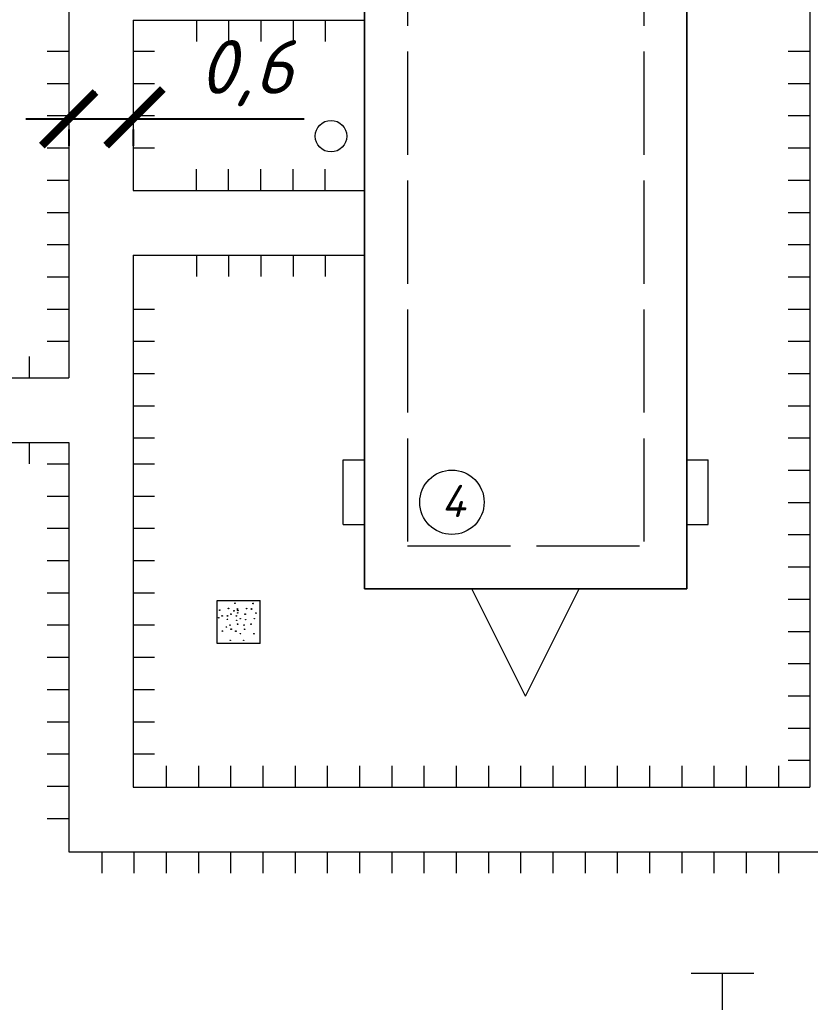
# Model space of a CAD drawing. Header units: millimetres. Extents: x 27137 to 30937, y -4667 to -569.
# Drawn here: x 30086.71 to 30123.52, y -2923.06 to -2877.33 of the extents above; entities that cross this region are included whole.
import ezdxf

# ---------------------------------------------------------------- set-up
doc = ezdxf.new("R2010")
doc.units = ezdxf.units.MM
doc.header["$LTSCALE"] = 0.4
doc.linetypes.add('ACAD_ISO02W100', pattern=[15, 12, -3])
doc.linetypes.add('штриховаяX2', pattern=[38.1, 25.4, -12.7])
doc.layers.add('здания', color=7, linetype='Continuous', lineweight=40)
doc.styles.add('Isocpeur', font='isocpeui.ttf', dxfattribs={"height": 2.5})
doc.styles.get("Standard").update_dxf_attribs({"font": 'isocpeui.ttf', "height": 2.5})
doc.dimstyles.new('06', dxfattribs={"dimtxt": 2.5, "dimasz": 2.5, "dimexe": 1.25, "dimexo": 0.625, "dimtad": 1, "dimdec": 0, "dimlfac": 200, "dimtxsty": 'Standard', "dimblk": 'OBLIQUE', "dimcen": 2.5, "dimdle": 2, "dimadec": 0, "dimazin": 0, "dimtfac": 1, "dimtdec": 0, "dimtmove": 0, "dimatfit": 3, "dimldrblk": 'OBLIQUE', "dimfxl": 1, "dimarcsym": 0})

# ---------------------------------------------------------------- blocks, each defined once
blk = doc.blocks.new('_Oblique')
at = {"color": 0, "linetype": 'ByBlock', "lineweight": -2}
blk.add_line((-0.5, -0.5), (0.5, 0.5), dxfattribs=at)
blk = doc.blocks.new('*D566')
at = {"color": 0, "lineweight": -2, "transparency": 16777216}
for p, q in [((30086.997, -2881.945), (30091.997, -2881.945)), ((30091.997, -2881.945), (30099.956, -2881.945)), ((30088.997, -2882.438), (30088.997, -2883.195)), ((30091.997, -2882.438), (30091.997, -2883.195))]:
    blk.add_line(p, q, dxfattribs=at)
at = {"layer": 'Defpoints', "color": 0, "transparency": 16777216}
for p in [(30088.997, -2881.813), (30091.997, -2881.813), (30091.997, -2881.945)]:
    blk.add_point(p, dxfattribs=at)
at = {"color": 0, "lineweight": -2, "transparency": 16777216, "xscale": 2.5, "yscale": 2.5, "zscale": 2.5, "rotation": 180}
blk.add_blockref('_Oblique', (30088.997, -2881.945), dxfattribs=at)
at = {"color": 0, "lineweight": -2, "transparency": 16777216, "xscale": 2.5, "yscale": 2.5, "zscale": 2.5}
blk.add_blockref('_Oblique', (30091.997, -2881.945), dxfattribs=at)
at = {"color": 0, "lineweight": 15, "transparency": 16777216, "insert": (30097.259, -2879.82), "char_height": 2.5, "attachment_point": 5, "style": 'Isocpeur'}
blk.add_mtext('0,6', dxfattribs=at)
blk = doc.blocks.new('_ArchTick')
at = {"color": 0, "linetype": 'ByBlock', "const_width": 0.15}
blk.add_lwpolyline([(-0.5, -0.5), (0.5, 0.5)], dxfattribs=at)

msp = doc.modelspace()

# ---------------------------------------------------------------- linework, layer by layer
at = {"lineweight": 15}
for p, q in [((30088.9974, -2848.6887), (30088.9974, -2894.0013)), ((30123.4974, -2851.6887), (30123.4974, -2913.0545)), ((30102.7691, -2903.8173), (30102.7691, -2858.8173)), ((30102.7691, -2858.8173), (30102.7691, -2903.8173)), ((30117.7691, -2858.8173), (30117.7691, -2903.8173)), ((30117.7691, -2903.8173), (30117.7691, -2858.8173)), ((30091.9974, -2877.347), (30091.9974, -2885.2876)), ((30091.9974, -2877.347), (30102.7691, -2877.347)), ((30094.9406, -2877.347), (30094.9406, -2878.347)), ((30094.9406, -2877.347), (30094.9406, -2878.347)), ((30096.4406, -2877.347), (30096.4406, -2878.347)), ((30096.4406, -2877.347), (30096.4406, -2878.347)), ((30097.9406, -2877.347), (30097.9406, -2878.347)), ((30097.9406, -2877.347), (30097.9406, -2878.347)), ((30097.9406, -2877.347), (30097.9406, -2878.347)), ((30097.9406, -2877.347), (30097.9406, -2878.347)), ((30099.4406, -2877.347), (30099.4406, -2878.347)), ((30099.4406, -2877.347), (30099.4406, -2878.347)), ((30100.9406, -2877.347), (30100.9406, -2878.347)), ((30100.9406, -2877.347), (30100.9406, -2878.347)), ((30088.9974, -2878.8126), (30087.9974, -2878.8126)), ((30088.9974, -2878.8126), (30087.9974, -2878.8126)), ((30088.9974, -2878.8126), (30087.9974, -2878.8126)), ((30088.9974, -2878.8126), (30087.9974, -2878.8126)), ((30088.9974, -2878.8126), (30087.9974, -2878.8126)), ((30088.9974, -2878.8126), (30087.9974, -2878.8126)), ((30088.9974, -2878.8126), (30087.9974, -2878.8126)), ((30088.9974, -2878.8126), (30087.9974, -2878.8126)), ((30088.9974, -2878.8126), (30087.9974, -2878.8126)), ((30088.9974, -2878.8126), (30087.9974, -2878.8126)), ((30088.9974, -2878.8126), (30087.9974, -2878.8126)), ((30092.9974, -2878.8126), (30091.9974, -2878.8126)), ((30092.9974, -2878.8126), (30091.9974, -2878.8126)), ((30092.9974, -2878.8126), (30091.9974, -2878.8126)), ((30092.9974, -2878.8126), (30091.9974, -2878.8126)), ((30092.9974, -2878.8126), (30091.9974, -2878.8126)), ((30092.9974, -2878.8126), (30091.9974, -2878.8126)), ((30092.9974, -2878.8126), (30091.9974, -2878.8126)), ((30092.9974, -2878.8126), (30091.9974, -2878.8126)), ((30092.9974, -2878.8126), (30091.9974, -2878.8126)), ((30092.9974, -2878.8126), (30091.9974, -2878.8126)), ((30092.9974, -2878.8126), (30091.9974, -2878.8126)), ((30092.9974, -2878.8126), (30091.9974, -2878.8126)), ((30092.9974, -2878.8126), (30091.9974, -2878.8126)), ((30123.4974, -2878.8126), (30122.4974, -2878.8126)), ((30123.4974, -2878.8126), (30122.4974, -2878.8126)), ((30123.4974, -2878.8126), (30122.4974, -2878.8126)), ((30088.9974, -2880.3126), (30087.9974, -2880.3126)), ((30088.9974, -2880.3126), (30087.9974, -2880.3126)), ((30088.9974, -2880.3126), (30087.9974, -2880.3126)), ((30088.9974, -2880.3126), (30087.9974, -2880.3126)), ((30088.9974, -2880.3126), (30087.9974, -2880.3126)), ((30088.9974, -2880.3126), (30087.9974, -2880.3126)), ((30088.9974, -2880.3126), (30087.9974, -2880.3126)), ((30088.9974, -2880.3126), (30087.9974, -2880.3126)), ((30092.9974, -2880.3126), (30091.9974, -2880.3126)), ((30092.9974, -2880.3126), (30091.9974, -2880.3126)), ((30092.9974, -2880.3126), (30091.9974, -2880.3126)), ((30092.9974, -2880.3126), (30091.9974, -2880.3126)), ((30092.9974, -2880.3126), (30091.9974, -2880.3126)), ((30092.9974, -2880.3126), (30091.9974, -2880.3126)), ((30092.9974, -2880.3126), (30091.9974, -2880.3126)), ((30092.9974, -2880.3126), (30091.9974, -2880.3126)), ((30092.9974, -2880.3126), (30091.9974, -2880.3126)), ((30092.9974, -2880.3126), (30091.9974, -2880.3126)), ((30092.9974, -2880.3126), (30091.9974, -2880.3126)), ((30092.9974, -2880.3126), (30091.9974, -2880.3126)), ((30092.9974, -2880.3126), (30091.9974, -2880.3126)), ((30092.9974, -2880.3126), (30091.9974, -2880.3126)), ((30092.9974, -2880.3126), (30091.9974, -2880.3126)), ((30092.9974, -2880.3126), (30091.9974, -2880.3126)), ((30092.9974, -2880.3126), (30091.9974, -2880.3126)), ((30123.4974, -2880.3126), (30122.4974, -2880.3126)), ((30123.4974, -2880.3126), (30122.4974, -2880.3126)), ((30123.4974, -2880.3126), (30122.4974, -2880.3126)), ((30123.4974, -2880.3126), (30122.4974, -2880.3126)), ((30123.4974, -2880.3126), (30122.4974, -2880.3126)), ((30088.9974, -2881.8126), (30087.9974, -2881.8126)), ((30088.9974, -2881.8126), (30087.9974, -2881.8126)), ((30088.9974, -2881.8126), (30087.9974, -2881.8126)), ((30088.9974, -2881.8126), (30087.9974, -2881.8126)), ((30088.9974, -2881.8126), (30087.9974, -2881.8126)), ((30088.9974, -2881.8126), (30087.9974, -2881.8126)), ((30088.9974, -2881.8126), (30087.9974, -2881.8126)), ((30088.9974, -2881.8126), (30087.9974, -2881.8126)), ((30092.9974, -2881.8126), (30091.9974, -2881.8126)), ((30092.9974, -2881.8126), (30091.9974, -2881.8126)), ((30092.9974, -2881.8126), (30091.9974, -2881.8126)), ((30092.9974, -2881.8126), (30091.9974, -2881.8126)), ((30092.9974, -2881.8126), (30091.9974, -2881.8126)), ((30092.9974, -2881.8126), (30091.9974, -2881.8126)), ((30092.9974, -2881.8126), (30091.9974, -2881.8126)), ((30092.9974, -2881.8126), (30091.9974, -2881.8126)), ((30092.9974, -2881.8126), (30091.9974, -2881.8126)), ((30092.9974, -2881.8126), (30091.9974, -2881.8126)), ((30092.9974, -2881.8126), (30091.9974, -2881.8126)), ((30123.4974, -2881.8126), (30122.4974, -2881.8126)), ((30123.4974, -2881.8126), (30122.4974, -2881.8126)), ((30123.4974, -2881.8126), (30122.4974, -2881.8126)), ((30123.4974, -2881.8126), (30122.4974, -2881.8126)), ((30123.4974, -2881.8126), (30122.4974, -2881.8126)), ((30123.4974, -2881.8126), (30122.4974, -2881.8126)), ((30123.4974, -2881.8126), (30122.4974, -2881.8126)), ((30123.4974, -2881.8126), (30122.4974, -2881.8126)), ((30123.4974, -2881.8126), (30122.4974, -2881.8126)), ((30123.4974, -2881.8126), (30122.4974, -2881.8126)), ((30123.4974, -2881.8126), (30122.4974, -2881.8126)), ((30088.9974, -2883.3126), (30087.9974, -2883.3126)), ((30088.9974, -2883.3126), (30087.9974, -2883.3126)), ((30088.9974, -2883.3126), (30087.9974, -2883.3126)), ((30088.9974, -2883.3126), (30087.9974, -2883.3126)), ((30088.9974, -2883.3126), (30087.9974, -2883.3126)), ((30088.9974, -2883.3126), (30087.9974, -2883.3126)), ((30092.9974, -2883.3126), (30091.9974, -2883.3126)), ((30092.9974, -2883.3126), (30091.9974, -2883.3126)), ((30092.9974, -2883.3126), (30091.9974, -2883.3126)), ((30092.9974, -2883.3126), (30091.9974, -2883.3126)), ((30092.9974, -2883.3126), (30091.9974, -2883.3126)), ((30092.9974, -2883.3126), (30091.9974, -2883.3126)), ((30092.9974, -2883.3126), (30091.9974, -2883.3126)), ((30092.9974, -2883.3126), (30091.9974, -2883.3126)), ((30092.9974, -2883.3126), (30091.9974, -2883.3126)), ((30092.9974, -2883.3126), (30091.9974, -2883.3126)), ((30092.9974, -2883.3126), (30091.9974, -2883.3126)), ((30092.9974, -2883.3126), (30091.9974, -2883.3126)), ((30092.9974, -2883.3126), (30091.9974, -2883.3126)), ((30123.4974, -2883.3126), (30122.4974, -2883.3126)), ((30123.4974, -2883.3126), (30122.4974, -2883.3126)), ((30123.4974, -2883.3126), (30122.4974, -2883.3126)), ((30123.4974, -2883.3126), (30122.4974, -2883.3126)), ((30123.4974, -2883.3126), (30122.4974, -2883.3126)), ((30123.4974, -2883.3126), (30122.4974, -2883.3126)), ((30123.4974, -2883.3126), (30122.4974, -2883.3126)), ((30123.4974, -2883.3126), (30122.4974, -2883.3126)), ((30094.9406, -2885.2876), (30094.9406, -2884.2876)), ((30094.9406, -2885.2876), (30094.9406, -2884.2876)), ((30096.4406, -2885.2876), (30096.4406, -2884.2876)), ((30096.4406, -2885.2876), (30096.4406, -2884.2876)), ((30097.9406, -2885.2876), (30097.9406, -2884.2876)), ((30097.9406, -2885.2876), (30097.9406, -2884.2876)), ((30097.9406, -2885.2876), (30097.9406, -2884.2876)), ((30097.9406, -2885.2876), (30097.9406, -2884.2876)), ((30099.4406, -2885.2876), (30099.4406, -2884.2876)), ((30099.4406, -2885.2876), (30099.4406, -2884.2876)), ((30100.9406, -2885.2876), (30100.9406, -2884.2876)), ((30100.9406, -2885.2876), (30100.9406, -2884.2876)), ((30088.9974, -2884.8126), (30087.9974, -2884.8126)), ((30088.9974, -2884.8126), (30087.9974, -2884.8126)), ((30088.9974, -2884.8126), (30087.9974, -2884.8126)), ((30123.4974, -2884.8126), (30122.4974, -2884.8126)), ((30123.4974, -2884.8126), (30122.4974, -2884.8126)), ((30123.4974, -2884.8126), (30122.4974, -2884.8126)), ((30123.4974, -2884.8126), (30122.4974, -2884.8126)), ((30123.4974, -2884.8126), (30122.4974, -2884.8126)), ((30123.4974, -2884.8126), (30122.4974, -2884.8126)), ((30123.4974, -2884.8126), (30122.4974, -2884.8126)), ((30123.4974, -2884.8126), (30122.4974, -2884.8126)), ((30091.9974, -2885.2876), (30102.7691, -2885.2876)), ((30088.9974, -2886.3126), (30087.9974, -2886.3126)), ((30088.9974, -2886.3126), (30087.9974, -2886.3126)), ((30088.9974, -2886.3126), (30087.9974, -2886.3126)), ((30088.9974, -2886.3126), (30087.9974, -2886.3126)), ((30088.9974, -2886.3126), (30087.9974, -2886.3126)), ((30123.4974, -2886.3126), (30122.4974, -2886.3126)), ((30123.4974, -2886.3126), (30122.4974, -2886.3126)), ((30123.4974, -2886.3126), (30122.4974, -2886.3126)), ((30123.4974, -2886.3126), (30122.4974, -2886.3126)), ((30123.4974, -2886.3126), (30122.4974, -2886.3126)), ((30123.4974, -2886.3126), (30122.4974, -2886.3126)), ((30088.9974, -2887.8126), (30087.9974, -2887.8126)), ((30088.9974, -2887.8126), (30087.9974, -2887.8126)), ((30088.9974, -2887.8126), (30087.9974, -2887.8126)), ((30088.9974, -2887.8126), (30087.9974, -2887.8126)), ((30088.9974, -2887.8126), (30087.9974, -2887.8126)), ((30088.9974, -2887.8126), (30087.9974, -2887.8126)), ((30088.9974, -2887.8126), (30087.9974, -2887.8126)), ((30088.9974, -2887.8126), (30087.9974, -2887.8126)), ((30088.9974, -2887.8126), (30087.9974, -2887.8126)), ((30088.9974, -2887.8126), (30087.9974, -2887.8126)), ((30088.9974, -2887.8126), (30087.9974, -2887.8126)), ((30123.4974, -2887.8126), (30122.4974, -2887.8126)), ((30123.4974, -2887.8126), (30122.4974, -2887.8126)), ((30123.4974, -2887.8126), (30122.4974, -2887.8126)), ((30091.9974, -2888.2876), (30091.9974, -2897.0013)), ((30091.9974, -2888.2876), (30102.7691, -2888.2876)), ((30094.9406, -2888.2876), (30094.9406, -2889.2876)), ((30094.9406, -2888.2876), (30094.9406, -2889.2876)), ((30096.4406, -2888.2876), (30096.4406, -2889.2876)), ((30096.4406, -2888.2876), (30096.4406, -2889.2876)), ((30097.9406, -2888.2876), (30097.9406, -2889.2876)), ((30097.9406, -2888.2876), (30097.9406, -2889.2876)), ((30097.9406, -2888.2876), (30097.9406, -2889.2876)), ((30097.9406, -2888.2876), (30097.9406, -2889.2876)), ((30099.4406, -2888.2876), (30099.4406, -2889.2876)), ((30099.4406, -2888.2876), (30099.4406, -2889.2876)), ((30100.9406, -2888.2876), (30100.9406, -2889.2876)), ((30100.9406, -2888.2876), (30100.9406, -2889.2876)), ((30088.9974, -2889.3126), (30087.9974, -2889.3126)), ((30088.9974, -2889.3126), (30087.9974, -2889.3126)), ((30088.9974, -2889.3126), (30087.9974, -2889.3126)), ((30088.9974, -2889.3126), (30087.9974, -2889.3126)), ((30088.9974, -2889.3126), (30087.9974, -2889.3126)), ((30088.9974, -2889.3126), (30087.9974, -2889.3126)), ((30088.9974, -2889.3126), (30087.9974, -2889.3126)), ((30088.9974, -2889.3126), (30087.9974, -2889.3126)), ((30123.4974, -2889.3126), (30122.4974, -2889.3126)), ((30123.4974, -2889.3126), (30122.4974, -2889.3126)), ((30123.4974, -2889.3126), (30122.4974, -2889.3126)), ((30123.4974, -2889.3126), (30122.4974, -2889.3126)), ((30123.4974, -2889.3126), (30122.4974, -2889.3126)), ((30088.9974, -2890.8126), (30087.9974, -2890.8126)), ((30088.9974, -2890.8126), (30087.9974, -2890.8126)), ((30088.9974, -2890.8126), (30087.9974, -2890.8126)), ((30088.9974, -2890.8126), (30087.9974, -2890.8126)), ((30088.9974, -2890.8126), (30087.9974, -2890.8126)), ((30088.9974, -2890.8126), (30087.9974, -2890.8126)), ((30088.9974, -2890.8126), (30087.9974, -2890.8126)), ((30088.9974, -2890.8126), (30087.9974, -2890.8126)), ((30092.9974, -2890.8126), (30091.9974, -2890.8126)), ((30092.9974, -2890.8126), (30091.9974, -2890.8126)), ((30092.9974, -2890.8126), (30091.9974, -2890.8126)), ((30092.9974, -2890.8126), (30091.9974, -2890.8126)), ((30092.9974, -2890.8126), (30091.9974, -2890.8126)), ((30092.9974, -2890.8126), (30091.9974, -2890.8126)), ((30092.9974, -2890.8126), (30091.9974, -2890.8126)), ((30092.9974, -2890.8126), (30091.9974, -2890.8126)), ((30123.4974, -2890.8126), (30122.4974, -2890.8126)), ((30123.4974, -2890.8126), (30122.4974, -2890.8126)), ((30123.4974, -2890.8126), (30122.4974, -2890.8126)), ((30123.4974, -2890.8126), (30122.4974, -2890.8126)), ((30123.4974, -2890.8126), (30122.4974, -2890.8126)), ((30123.4974, -2890.8126), (30122.4974, -2890.8126)), ((30123.4974, -2890.8126), (30122.4974, -2890.8126)), ((30123.4974, -2890.8126), (30122.4974, -2890.8126)), ((30123.4974, -2890.8126), (30122.4974, -2890.8126)), ((30123.4974, -2890.8126), (30122.4974, -2890.8126)), ((30123.4974, -2890.8126), (30122.4974, -2890.8126)), ((30123.4974, -2890.8126), (30122.4974, -2890.8126)), ((30123.4974, -2890.8126), (30122.4974, -2890.8126)), ((30123.4974, -2890.8126), (30122.4974, -2890.8126)), ((30123.4974, -2890.8126), (30122.4974, -2890.8126)), ((30123.4974, -2890.8126), (30122.4974, -2890.8126)), ((30123.4974, -2890.8126), (30122.4974, -2890.8126)), ((30123.4974, -2890.8126), (30122.4974, -2890.8126)), ((30123.4974, -2890.8126), (30122.4974, -2890.8126)), ((30123.4974, -2890.8126), (30122.4974, -2890.8126)), ((30123.4974, -2890.8126), (30122.4974, -2890.8126)), ((30123.4974, -2890.8126), (30122.4974, -2890.8126)), ((30088.9974, -2892.3126), (30087.9974, -2892.3126)), ((30088.9974, -2892.3126), (30087.9974, -2892.3126)), ((30088.9974, -2892.3126), (30087.9974, -2892.3126)), ((30092.9974, -2892.3126), (30091.9974, -2892.3126)), ((30092.9974, -2892.3126), (30091.9974, -2892.3126)), ((30092.9974, -2892.3126), (30091.9974, -2892.3126)), ((30092.9974, -2892.3126), (30091.9974, -2892.3126)), ((30092.9974, -2892.3126), (30091.9974, -2892.3126)), ((30092.9974, -2892.3126), (30091.9974, -2892.3126)), ((30092.9974, -2892.3126), (30091.9974, -2892.3126)), ((30092.9974, -2892.3126), (30091.9974, -2892.3126)), ((30092.9974, -2892.3126), (30091.9974, -2892.3126)), ((30092.9974, -2892.3126), (30091.9974, -2892.3126)), ((30092.9974, -2892.3126), (30091.9974, -2892.3126)), ((30092.9974, -2892.3126), (30091.9974, -2892.3126)), ((30092.9974, -2892.3126), (30091.9974, -2892.3126)), ((30092.9974, -2892.3126), (30091.9974, -2892.3126)), ((30092.9974, -2892.3126), (30091.9974, -2892.3126)), ((30092.9974, -2892.3126), (30091.9974, -2892.3126)), ((30092.9974, -2892.3126), (30091.9974, -2892.3126)), ((30092.9974, -2892.3126), (30091.9974, -2892.3126)), ((30092.9974, -2892.3126), (30091.9974, -2892.3126)), ((30092.9974, -2892.3126), (30091.9974, -2892.3126)), ((30092.9974, -2892.3126), (30091.9974, -2892.3126)), ((30092.9974, -2892.3126), (30091.9974, -2892.3126)), ((30123.4974, -2892.3126), (30122.4974, -2892.3126)), ((30123.4974, -2892.3126), (30122.4974, -2892.3126)), ((30123.4974, -2892.3126), (30122.4974, -2892.3126)), ((30123.4974, -2892.3126), (30122.4974, -2892.3126)), ((30123.4974, -2892.3126), (30122.4974, -2892.3126)), ((30123.4974, -2892.3126), (30122.4974, -2892.3126)), ((30123.4974, -2892.3126), (30122.4974, -2892.3126)), ((30123.4974, -2892.3126), (30122.4974, -2892.3126)), ((30087.1689, -2894.0013), (30087.1689, -2893.0013)), ((30087.1689, -2894.0013), (30087.1689, -2893.0013)), ((30049.6689, -2894.0013), (30088.9974, -2894.0013)), ((30092.9974, -2893.8126), (30091.9974, -2893.8126)), ((30092.9974, -2893.8126), (30091.9974, -2893.8126)), ((30092.9974, -2893.8126), (30091.9974, -2893.8126)), ((30092.9974, -2893.8126), (30091.9974, -2893.8126)), ((30092.9974, -2893.8126), (30091.9974, -2893.8126)), ((30092.9974, -2893.8126), (30091.9974, -2893.8126)), ((30092.9974, -2893.8126), (30091.9974, -2893.8126)), ((30092.9974, -2893.8126), (30091.9974, -2893.8126)), ((30092.9974, -2893.8126), (30091.9974, -2893.8126)), ((30092.9974, -2893.8126), (30091.9974, -2893.8126)), ((30092.9974, -2893.8126), (30091.9974, -2893.8126)), ((30123.4974, -2893.8126), (30122.4974, -2893.8126)), ((30123.4974, -2893.8126), (30122.4974, -2893.8126)), ((30123.4974, -2893.8126), (30122.4974, -2893.8126)), ((30123.4974, -2893.8126), (30122.4974, -2893.8126)), ((30123.4974, -2893.8126), (30122.4974, -2893.8126)), ((30123.4974, -2893.8126), (30122.4974, -2893.8126)), ((30123.4974, -2893.8126), (30122.4974, -2893.8126)), ((30123.4974, -2893.8126), (30122.4974, -2893.8126)), ((30123.4974, -2893.8126), (30122.4974, -2893.8126)), ((30123.4974, -2893.8126), (30122.4974, -2893.8126)), ((30123.4974, -2893.8126), (30122.4974, -2893.8126)), ((30123.4974, -2893.8126), (30122.4974, -2893.8126)), ((30123.4974, -2893.8126), (30122.4974, -2893.8126)), ((30123.4974, -2893.8126), (30122.4974, -2893.8126)), ((30123.4974, -2893.8126), (30122.4974, -2893.8126)), ((30123.4974, -2893.8126), (30122.4974, -2893.8126)), ((30123.4974, -2893.8126), (30122.4974, -2893.8126)), ((30123.4974, -2893.8126), (30122.4974, -2893.8126)), ((30123.4974, -2893.8126), (30122.4974, -2893.8126)), ((30092.9974, -2895.3126), (30091.9974, -2895.3126)), ((30092.9974, -2895.3126), (30091.9974, -2895.3126)), ((30092.9974, -2895.3126), (30091.9974, -2895.3126)), ((30092.9974, -2895.3126), (30091.9974, -2895.3126)), ((30092.9974, -2895.3126), (30091.9974, -2895.3126)), ((30092.9974, -2895.3126), (30091.9974, -2895.3126)), ((30092.9974, -2895.3126), (30091.9974, -2895.3126)), ((30092.9974, -2895.3126), (30091.9974, -2895.3126)), ((30123.4974, -2895.3126), (30122.4974, -2895.3126)), ((30123.4974, -2895.3126), (30122.4974, -2895.3126)), ((30123.4974, -2895.3126), (30122.4974, -2895.3126)), ((30123.4974, -2895.3126), (30122.4974, -2895.3126)), ((30123.4974, -2895.3126), (30122.4974, -2895.3126)), ((30123.4974, -2895.3126), (30122.4974, -2895.3126)), ((30123.4974, -2895.3126), (30122.4974, -2895.3126)), ((30123.4974, -2895.3126), (30122.4974, -2895.3126)), ((30123.4974, -2895.3126), (30122.4974, -2895.3126)), ((30123.4974, -2895.3126), (30122.4974, -2895.3126)), ((30123.4974, -2895.3126), (30122.4974, -2895.3126)), ((30123.4974, -2895.3126), (30122.4974, -2895.3126)), ((30123.4974, -2895.3126), (30122.4974, -2895.3126)), ((30123.4974, -2895.3126), (30122.4974, -2895.3126)), ((30049.6689, -2897.0013), (30088.9974, -2897.0013)), ((30087.1689, -2898.0013), (30087.1689, -2897.0013)), ((30087.1689, -2898.0013), (30087.1689, -2897.0013)), ((30092.9974, -2896.8126), (30091.9974, -2896.8126)), ((30092.9974, -2896.8126), (30091.9974, -2896.8126)), ((30092.9974, -2896.8126), (30091.9974, -2896.8126)), ((30123.4974, -2896.8126), (30122.4974, -2896.8126)), ((30123.4974, -2896.8126), (30122.4974, -2896.8126)), ((30123.4974, -2896.8126), (30122.4974, -2896.8126)), ((30123.4974, -2896.8126), (30122.4974, -2896.8126)), ((30123.4974, -2896.8126), (30122.4974, -2896.8126)), ((30123.4974, -2896.8126), (30122.4974, -2896.8126)), ((30123.4974, -2896.8126), (30122.4974, -2896.8126)), ((30123.4974, -2896.8126), (30122.4974, -2896.8126)), ((30123.4974, -2896.8126), (30122.4974, -2896.8126)), ((30123.4974, -2896.8126), (30122.4974, -2896.8126)), ((30123.4974, -2896.8126), (30122.4974, -2896.8126)), ((30088.9974, -2898.0173), (30087.9974, -2898.0173)), ((30088.9974, -2898.0173), (30087.9974, -2898.0173)), ((30088.9974, -2898.0173), (30087.9974, -2898.0173)), ((30088.9974, -2898.0173), (30087.9974, -2898.0173)), ((30088.9974, -2898.0173), (30087.9974, -2898.0173)), ((30088.9974, -2898.0173), (30087.9974, -2898.0173)), ((30088.9974, -2898.0173), (30087.9974, -2898.0173)), ((30088.9974, -2898.0173), (30087.9974, -2898.0173)), ((30092.9974, -2898.0173), (30091.9974, -2898.0173)), ((30092.9974, -2898.0173), (30091.9974, -2898.0173)), ((30092.9974, -2898.0173), (30091.9974, -2898.0173)), ((30092.9974, -2898.0173), (30091.9974, -2898.0173)), ((30092.9974, -2898.0173), (30091.9974, -2898.0173)), ((30092.9974, -2898.0173), (30091.9974, -2898.0173)), ((30092.9974, -2898.0173), (30091.9974, -2898.0173)), ((30092.9974, -2898.0173), (30091.9974, -2898.0173)), ((30092.9974, -2898.0173), (30091.9974, -2898.0173)), ((30092.9974, -2898.0173), (30091.9974, -2898.0173)), ((30092.9974, -2898.0173), (30091.9974, -2898.0173)), ((30101.7691, -2900.8173), (30101.7691, -2897.8173)), ((30117.7691, -2897.8173), (30118.7691, -2897.8173)), ((30118.7691, -2900.8173), (30118.7691, -2897.8173)), ((30123.4974, -2898.3126), (30122.4974, -2898.3126)), ((30123.4974, -2898.3126), (30122.4974, -2898.3126)), ((30123.4974, -2898.3126), (30122.4974, -2898.3126)), ((30123.4974, -2898.3126), (30122.4974, -2898.3126)), ((30123.4974, -2898.3126), (30122.4974, -2898.3126)), ((30123.4974, -2898.3126), (30122.4974, -2898.3126)), ((30123.4974, -2898.3126), (30122.4974, -2898.3126)), ((30123.4974, -2898.3126), (30122.4974, -2898.3126)), ((30123.4974, -2898.3126), (30122.4974, -2898.3126)), ((30123.4974, -2898.3126), (30122.4974, -2898.3126)), ((30123.4974, -2898.3126), (30122.4974, -2898.3126)), ((30088.9974, -2899.5173), (30087.9974, -2899.5173)), ((30088.9974, -2899.5173), (30087.9974, -2899.5173)), ((30088.9974, -2899.5173), (30087.9974, -2899.5173)), ((30088.9974, -2899.5173), (30087.9974, -2899.5173)), ((30088.9974, -2899.5173), (30087.9974, -2899.5173)), ((30088.9974, -2899.5173), (30087.9974, -2899.5173)), ((30092.9974, -2899.5173), (30091.9974, -2899.5173)), ((30092.9974, -2899.5173), (30091.9974, -2899.5173)), ((30092.9974, -2899.5173), (30091.9974, -2899.5173)), ((30092.9974, -2899.5173), (30091.9974, -2899.5173)), ((30092.9974, -2899.5173), (30091.9974, -2899.5173)), ((30092.9974, -2899.5173), (30091.9974, -2899.5173)), ((30092.9974, -2899.5173), (30091.9974, -2899.5173)), ((30092.9974, -2899.5173), (30091.9974, -2899.5173)), ((30092.9974, -2899.5173), (30091.9974, -2899.5173)), ((30092.9974, -2899.5173), (30091.9974, -2899.5173)), ((30092.9974, -2899.5173), (30091.9974, -2899.5173)), ((30092.9974, -2899.5173), (30091.9974, -2899.5173)), ((30092.9974, -2899.5173), (30091.9974, -2899.5173)), ((30123.4974, -2899.8126), (30122.4974, -2899.8126)), ((30123.4974, -2899.8126), (30122.4974, -2899.8126)), ((30123.4974, -2899.8126), (30122.4974, -2899.8126)), ((30123.4974, -2899.8126), (30122.4974, -2899.8126)), ((30123.4974, -2899.8126), (30122.4974, -2899.8126)), ((30123.4974, -2899.8126), (30122.4974, -2899.8126)), ((30123.4974, -2899.8126), (30122.4974, -2899.8126)), ((30123.4974, -2899.8126), (30122.4974, -2899.8126)), ((30123.4974, -2899.8126), (30122.4974, -2899.8126)), ((30123.4974, -2899.8126), (30122.4974, -2899.8126)), ((30123.4974, -2899.8126), (30122.4974, -2899.8126)), ((30123.4974, -2899.8126), (30122.4974, -2899.8126)), ((30123.4974, -2899.8126), (30122.4974, -2899.8126)), ((30123.4974, -2899.8126), (30122.4974, -2899.8126)), ((30101.7691, -2900.8173), (30102.7691, -2900.8173)), ((30117.7691, -2900.8173), (30118.7691, -2900.8173)), ((30088.9974, -2901.0173), (30087.9974, -2901.0173)), ((30088.9974, -2901.0173), (30087.9974, -2901.0173)), ((30088.9974, -2901.0173), (30087.9974, -2901.0173)), ((30092.9974, -2901.0173), (30091.9974, -2901.0173)), ((30092.9974, -2901.0173), (30091.9974, -2901.0173)), ((30092.9974, -2901.0173), (30091.9974, -2901.0173)), ((30092.9974, -2901.0173), (30091.9974, -2901.0173)), ((30092.9974, -2901.0173), (30091.9974, -2901.0173)), ((30092.9974, -2901.0173), (30091.9974, -2901.0173)), ((30092.9974, -2901.0173), (30091.9974, -2901.0173)), ((30092.9974, -2901.0173), (30091.9974, -2901.0173)), ((30092.9974, -2901.0173), (30091.9974, -2901.0173)), ((30092.9974, -2901.0173), (30091.9974, -2901.0173)), ((30092.9974, -2901.0173), (30091.9974, -2901.0173)), ((30092.9974, -2901.0173), (30091.9974, -2901.0173)), ((30092.9974, -2901.0173), (30091.9974, -2901.0173)), ((30092.9974, -2901.0173), (30091.9974, -2901.0173)), ((30123.4974, -2901.3126), (30122.4974, -2901.3126)), ((30123.4974, -2901.3126), (30122.4974, -2901.3126)), ((30123.4974, -2901.3126), (30122.4974, -2901.3126)), ((30123.4974, -2901.3126), (30122.4974, -2901.3126)), ((30123.4974, -2901.3126), (30122.4974, -2901.3126)), ((30123.4974, -2901.3126), (30122.4974, -2901.3126)), ((30123.4974, -2901.3126), (30122.4974, -2901.3126)), ((30123.4974, -2901.3126), (30122.4974, -2901.3126)), ((30123.4974, -2901.3126), (30122.4974, -2901.3126)), ((30123.4974, -2901.3126), (30122.4974, -2901.3126)), ((30123.4974, -2901.3126), (30122.4974, -2901.3126)), ((30123.4974, -2901.3126), (30122.4974, -2901.3126)), ((30123.4974, -2901.3126), (30122.4974, -2901.3126)), ((30088.9974, -2902.5173), (30087.9974, -2902.5173)), ((30088.9974, -2902.5173), (30087.9974, -2902.5173)), ((30088.9974, -2902.5173), (30087.9974, -2902.5173)), ((30088.9974, -2902.5173), (30087.9974, -2902.5173)), ((30088.9974, -2902.5173), (30087.9974, -2902.5173)), ((30092.9974, -2902.5173), (30091.9974, -2902.5173)), ((30092.9974, -2902.5173), (30091.9974, -2902.5173)), ((30092.9974, -2902.5173), (30091.9974, -2902.5173)), ((30092.9974, -2902.5173), (30091.9974, -2902.5173)), ((30092.9974, -2902.5173), (30091.9974, -2902.5173)), ((30092.9974, -2902.5173), (30091.9974, -2902.5173)), ((30092.9974, -2902.5173), (30091.9974, -2902.5173)), ((30092.9974, -2902.5173), (30091.9974, -2902.5173)), ((30123.4974, -2902.8126), (30122.4974, -2902.8126)), ((30123.4974, -2902.8126), (30122.4974, -2902.8126)), ((30123.4974, -2902.8126), (30122.4974, -2902.8126)), ((30123.4974, -2902.8126), (30122.4974, -2902.8126)), ((30123.4974, -2902.8126), (30122.4974, -2902.8126)), ((30123.4974, -2902.8126), (30122.4974, -2902.8126)), ((30123.4974, -2902.8126), (30122.4974, -2902.8126)), ((30123.4974, -2902.8126), (30122.4974, -2902.8126)), ((30123.4974, -2902.8126), (30122.4974, -2902.8126)), ((30123.4974, -2902.8126), (30122.4974, -2902.8126)), ((30123.4974, -2902.8126), (30122.4974, -2902.8126)), ((30123.4974, -2902.8126), (30122.4974, -2902.8126)), ((30123.4974, -2902.8126), (30122.4974, -2902.8126)), ((30123.4974, -2902.8126), (30122.4974, -2902.8126)), ((30123.4974, -2902.8126), (30122.4974, -2902.8126)), ((30123.4974, -2902.8126), (30122.4974, -2902.8126)), ((30123.4974, -2902.8126), (30122.4974, -2902.8126)), ((30123.4974, -2902.8126), (30122.4974, -2902.8126)), ((30123.4974, -2902.8126), (30122.4974, -2902.8126)), ((30088.9974, -2904.0173), (30087.9974, -2904.0173)), ((30088.9974, -2904.0173), (30087.9974, -2904.0173)), ((30088.9974, -2904.0173), (30087.9974, -2904.0173)), ((30088.9974, -2904.0173), (30087.9974, -2904.0173)), ((30088.9974, -2904.0173), (30087.9974, -2904.0173)), ((30088.9974, -2904.0173), (30087.9974, -2904.0173)), ((30088.9974, -2904.0173), (30087.9974, -2904.0173)), ((30088.9974, -2904.0173), (30087.9974, -2904.0173)), ((30088.9974, -2904.0173), (30087.9974, -2904.0173)), ((30088.9974, -2904.0173), (30087.9974, -2904.0173)), ((30088.9974, -2904.0173), (30087.9974, -2904.0173)), ((30092.9974, -2904.0173), (30091.9974, -2904.0173)), ((30092.9974, -2904.0173), (30091.9974, -2904.0173)), ((30092.9974, -2904.0173), (30091.9974, -2904.0173)), ((30092.9974, -2904.0173), (30091.9974, -2904.0173)), ((30092.9974, -2904.0173), (30091.9974, -2904.0173)), ((30092.9974, -2904.0173), (30091.9974, -2904.0173)), ((30092.9974, -2904.0173), (30091.9974, -2904.0173)), ((30092.9974, -2904.0173), (30091.9974, -2904.0173)), ((30092.9974, -2904.0173), (30091.9974, -2904.0173)), ((30092.9974, -2904.0173), (30091.9974, -2904.0173)), ((30092.9974, -2904.0173), (30091.9974, -2904.0173)), ((30092.9974, -2904.0173), (30091.9974, -2904.0173)), ((30092.9974, -2904.0173), (30091.9974, -2904.0173)), ((30092.9974, -2904.0173), (30091.9974, -2904.0173)), ((30092.9974, -2904.0173), (30091.9974, -2904.0173)), ((30092.9974, -2904.0173), (30091.9974, -2904.0173)), ((30092.9974, -2904.0173), (30091.9974, -2904.0173)), ((30092.9974, -2904.0173), (30091.9974, -2904.0173)), ((30092.9974, -2904.0173), (30091.9974, -2904.0173)), ((30117.7691, -2903.8173), (30102.7691, -2903.8173)), ((30102.7691, -2903.8173), (30117.7691, -2903.8173)), ((30110.2691, -2908.8173), (30107.7691, -2903.8173)), ((30110.2691, -2908.8173), (30112.7691, -2903.8173)), ((30115.5624, -2903.8173), (30110.5624, -2903.8173)), ((30095.9123, -2906.3602), (30095.9123, -2904.3602)), ((30095.9123, -2904.3602), (30097.9123, -2904.3602)), ((30123.4974, -2904.3126), (30122.4974, -2904.3126)), ((30123.4974, -2904.3126), (30122.4974, -2904.3126)), ((30123.4974, -2904.3126), (30122.4974, -2904.3126)), ((30123.4974, -2904.3126), (30122.4974, -2904.3126)), ((30123.4974, -2904.3126), (30122.4974, -2904.3126)), ((30123.4974, -2904.3126), (30122.4974, -2904.3126)), ((30123.4974, -2904.3126), (30122.4974, -2904.3126)), ((30123.4974, -2904.3126), (30122.4974, -2904.3126)), ((30123.4974, -2904.3126), (30122.4974, -2904.3126)), ((30123.4974, -2904.3126), (30122.4974, -2904.3126)), ((30123.4974, -2904.3126), (30122.4974, -2904.3126)), ((30123.4974, -2904.3126), (30122.4974, -2904.3126)), ((30123.4974, -2904.3126), (30122.4974, -2904.3126)), ((30123.4974, -2904.3126), (30122.4974, -2904.3126)), ((30088.9974, -2905.5173), (30087.9974, -2905.5173)), ((30088.9974, -2905.5173), (30087.9974, -2905.5173)), ((30088.9974, -2905.5173), (30087.9974, -2905.5173)), ((30088.9974, -2905.5173), (30087.9974, -2905.5173)), ((30088.9974, -2905.5173), (30087.9974, -2905.5173)), ((30088.9974, -2905.5173), (30087.9974, -2905.5173)), ((30088.9974, -2905.5173), (30087.9974, -2905.5173)), ((30088.9974, -2905.5173), (30087.9974, -2905.5173)), ((30092.9974, -2905.5173), (30091.9974, -2905.5173)), ((30092.9974, -2905.5173), (30091.9974, -2905.5173)), ((30092.9974, -2905.5173), (30091.9974, -2905.5173)), ((30092.9974, -2905.5173), (30091.9974, -2905.5173)), ((30092.9974, -2905.5173), (30091.9974, -2905.5173)), ((30092.9974, -2905.5173), (30091.9974, -2905.5173)), ((30092.9974, -2905.5173), (30091.9974, -2905.5173)), ((30092.9974, -2905.5173), (30091.9974, -2905.5173)), ((30092.9974, -2905.5173), (30091.9974, -2905.5173)), ((30092.9974, -2905.5173), (30091.9974, -2905.5173)), ((30092.9974, -2905.5173), (30091.9974, -2905.5173)), ((30092.9974, -2905.5173), (30091.9974, -2905.5173)), ((30092.9974, -2905.5173), (30091.9974, -2905.5173)), ((30092.9974, -2905.5173), (30091.9974, -2905.5173)), ((30092.9974, -2905.5173), (30091.9974, -2905.5173)), ((30092.9974, -2905.5173), (30091.9974, -2905.5173)), ((30092.9974, -2905.5173), (30091.9974, -2905.5173)), ((30092.9974, -2905.5173), (30091.9974, -2905.5173)), ((30092.9974, -2905.5173), (30091.9974, -2905.5173)), ((30123.4974, -2905.8126), (30122.4974, -2905.8126)), ((30123.4974, -2905.8126), (30122.4974, -2905.8126)), ((30123.4974, -2905.8126), (30122.4974, -2905.8126)), ((30123.4974, -2905.8126), (30122.4974, -2905.8126)), ((30123.4974, -2905.8126), (30122.4974, -2905.8126)), ((30123.4974, -2905.8126), (30122.4974, -2905.8126)), ((30123.4974, -2905.8126), (30122.4974, -2905.8126)), ((30123.4974, -2905.8126), (30122.4974, -2905.8126)), ((30123.4974, -2905.8126), (30122.4974, -2905.8126)), ((30123.4974, -2905.8126), (30122.4974, -2905.8126)), ((30123.4974, -2905.8126), (30122.4974, -2905.8126)), ((30097.9123, -2906.3602), (30095.9123, -2906.3602)), ((30088.9974, -2907.0173), (30087.9974, -2907.0173)), ((30088.9974, -2907.0173), (30087.9974, -2907.0173)), ((30088.9974, -2907.0173), (30087.9974, -2907.0173)), ((30088.9974, -2907.0173), (30087.9974, -2907.0173)), ((30088.9974, -2907.0173), (30087.9974, -2907.0173)), ((30088.9974, -2907.0173), (30087.9974, -2907.0173)), ((30088.9974, -2907.0173), (30087.9974, -2907.0173)), ((30088.9974, -2907.0173), (30087.9974, -2907.0173)), ((30092.9974, -2907.0173), (30091.9974, -2907.0173)), ((30092.9974, -2907.0173), (30091.9974, -2907.0173)), ((30092.9974, -2907.0173), (30091.9974, -2907.0173)), ((30092.9974, -2907.0173), (30091.9974, -2907.0173)), ((30092.9974, -2907.0173), (30091.9974, -2907.0173)), ((30092.9974, -2907.0173), (30091.9974, -2907.0173)), ((30092.9974, -2907.0173), (30091.9974, -2907.0173)), ((30092.9974, -2907.0173), (30091.9974, -2907.0173)), ((30092.9974, -2907.0173), (30091.9974, -2907.0173)), ((30092.9974, -2907.0173), (30091.9974, -2907.0173)), ((30092.9974, -2907.0173), (30091.9974, -2907.0173)), ((30092.9974, -2907.0173), (30091.9974, -2907.0173)), ((30092.9974, -2907.0173), (30091.9974, -2907.0173)), ((30092.9974, -2907.0173), (30091.9974, -2907.0173)), ((30092.9974, -2907.0173), (30091.9974, -2907.0173)), ((30092.9974, -2907.0173), (30091.9974, -2907.0173)), ((30092.9974, -2907.0173), (30091.9974, -2907.0173)), ((30092.9974, -2907.0173), (30091.9974, -2907.0173)), ((30092.9974, -2907.0173), (30091.9974, -2907.0173)), ((30092.9974, -2907.0173), (30091.9974, -2907.0173)), ((30092.9974, -2907.0173), (30091.9974, -2907.0173)), ((30092.9974, -2907.0173), (30091.9974, -2907.0173)), ((30092.9974, -2907.0173), (30091.9974, -2907.0173)), ((30092.9974, -2907.0173), (30091.9974, -2907.0173)), ((30092.9974, -2907.0173), (30091.9974, -2907.0173)), ((30092.9974, -2907.0173), (30091.9974, -2907.0173)), ((30092.9974, -2907.0173), (30091.9974, -2907.0173)), ((30123.4974, -2907.3126), (30122.4974, -2907.3126)), ((30123.4974, -2907.3126), (30122.4974, -2907.3126)), ((30123.4974, -2907.3126), (30122.4974, -2907.3126)), ((30123.4974, -2907.3126), (30122.4974, -2907.3126)), ((30123.4974, -2907.3126), (30122.4974, -2907.3126)), ((30123.4974, -2907.3126), (30122.4974, -2907.3126)), ((30123.4974, -2907.3126), (30122.4974, -2907.3126)), ((30123.4974, -2907.3126), (30122.4974, -2907.3126)), ((30123.4974, -2907.3126), (30122.4974, -2907.3126)), ((30123.4974, -2907.3126), (30122.4974, -2907.3126)), ((30123.4974, -2907.3126), (30122.4974, -2907.3126)), ((30088.9974, -2908.5173), (30087.9974, -2908.5173)), ((30088.9974, -2908.5173), (30087.9974, -2908.5173)), ((30088.9974, -2908.5173), (30087.9974, -2908.5173)), ((30088.9974, -2908.5173), (30087.9974, -2908.5173)), ((30088.9974, -2908.5173), (30087.9974, -2908.5173)), ((30088.9974, -2908.5173), (30087.9974, -2908.5173)), ((30088.9974, -2908.5173), (30087.9974, -2908.5173)), ((30088.9974, -2908.5173), (30087.9974, -2908.5173)), ((30092.9974, -2908.5173), (30091.9974, -2908.5173)), ((30092.9974, -2908.5173), (30091.9974, -2908.5173)), ((30092.9974, -2908.5173), (30091.9974, -2908.5173)), ((30092.9974, -2908.5173), (30091.9974, -2908.5173)), ((30092.9974, -2908.5173), (30091.9974, -2908.5173)), ((30092.9974, -2908.5173), (30091.9974, -2908.5173)), ((30092.9974, -2908.5173), (30091.9974, -2908.5173)), ((30092.9974, -2908.5173), (30091.9974, -2908.5173)), ((30092.9974, -2908.5173), (30091.9974, -2908.5173)), ((30092.9974, -2908.5173), (30091.9974, -2908.5173)), ((30092.9974, -2908.5173), (30091.9974, -2908.5173)), ((30092.9974, -2908.5173), (30091.9974, -2908.5173)), ((30092.9974, -2908.5173), (30091.9974, -2908.5173)), ((30092.9974, -2908.5173), (30091.9974, -2908.5173)), ((30123.4974, -2908.8126), (30122.4974, -2908.8126)), ((30123.4974, -2908.8126), (30122.4974, -2908.8126)), ((30123.4974, -2908.8126), (30122.4974, -2908.8126)), ((30123.4974, -2908.8126), (30122.4974, -2908.8126)), ((30123.4974, -2908.8126), (30122.4974, -2908.8126)), ((30123.4974, -2908.8126), (30122.4974, -2908.8126)), ((30123.4974, -2908.8126), (30122.4974, -2908.8126)), ((30123.4974, -2908.8126), (30122.4974, -2908.8126)), ((30123.4974, -2908.8126), (30122.4974, -2908.8126)), ((30123.4974, -2908.8126), (30122.4974, -2908.8126)), ((30123.4974, -2908.8126), (30122.4974, -2908.8126)), ((30123.4974, -2908.8126), (30122.4974, -2908.8126)), ((30123.4974, -2908.8126), (30122.4974, -2908.8126)), ((30123.4974, -2908.8126), (30122.4974, -2908.8126)), ((30088.9974, -2910.0173), (30087.9974, -2910.0173)), ((30088.9974, -2910.0173), (30087.9974, -2910.0173)), ((30088.9974, -2910.0173), (30087.9974, -2910.0173)), ((30088.9974, -2910.0173), (30087.9974, -2910.0173)), ((30088.9974, -2910.0173), (30087.9974, -2910.0173)), ((30088.9974, -2910.0173), (30087.9974, -2910.0173)), ((30088.9974, -2910.0173), (30087.9974, -2910.0173)), ((30088.9974, -2910.0173), (30087.9974, -2910.0173)), ((30088.9974, -2910.0173), (30087.9974, -2910.0173)), ((30088.9974, -2910.0173), (30087.9974, -2910.0173)), ((30088.9974, -2910.0173), (30087.9974, -2910.0173)), ((30092.9974, -2910.0173), (30091.9974, -2910.0173)), ((30092.9974, -2910.0173), (30091.9974, -2910.0173)), ((30092.9974, -2910.0173), (30091.9974, -2910.0173)), ((30092.9974, -2910.0173), (30091.9974, -2910.0173)), ((30092.9974, -2910.0173), (30091.9974, -2910.0173)), ((30092.9974, -2910.0173), (30091.9974, -2910.0173)), ((30092.9974, -2910.0173), (30091.9974, -2910.0173)), ((30092.9974, -2910.0173), (30091.9974, -2910.0173)), ((30123.4974, -2910.3126), (30122.4974, -2910.3126)), ((30123.4974, -2910.3126), (30122.4974, -2910.3126)), ((30123.4974, -2910.3126), (30122.4974, -2910.3126)), ((30123.4974, -2910.3126), (30122.4974, -2910.3126)), ((30123.4974, -2910.3126), (30122.4974, -2910.3126)), ((30088.9974, -2911.5173), (30087.9974, -2911.5173)), ((30088.9974, -2911.5173), (30087.9974, -2911.5173)), ((30088.9974, -2911.5173), (30087.9974, -2911.5173)), ((30088.9974, -2911.5173), (30087.9974, -2911.5173)), ((30088.9974, -2911.5173), (30087.9974, -2911.5173)), ((30088.9974, -2911.5173), (30087.9974, -2911.5173)), ((30088.9974, -2911.5173), (30087.9974, -2911.5173)), ((30088.9974, -2911.5173), (30087.9974, -2911.5173)), ((30092.9974, -2911.5173), (30091.9974, -2911.5173)), ((30092.9974, -2911.5173), (30091.9974, -2911.5173)), ((30092.9974, -2911.5173), (30091.9974, -2911.5173)), ((30123.4974, -2911.8126), (30122.4974, -2911.8126)), ((30123.4974, -2911.8126), (30122.4974, -2911.8126)), ((30123.4974, -2911.8126), (30122.4974, -2911.8126)), ((30123.4974, -2911.8126), (30122.4974, -2911.8126)), ((30123.4974, -2911.8126), (30122.4974, -2911.8126)), ((30123.4974, -2911.8126), (30122.4974, -2911.8126)), ((30123.4974, -2911.8126), (30122.4974, -2911.8126)), ((30123.4974, -2911.8126), (30122.4974, -2911.8126)), ((30123.4974, -2911.8126), (30122.4974, -2911.8126)), ((30123.4974, -2911.8126), (30122.4974, -2911.8126)), ((30123.4974, -2911.8126), (30122.4974, -2911.8126)), ((30093.5516, -2913.0545), (30093.5516, -2912.0545)), ((30093.5516, -2913.0545), (30093.5516, -2912.0545)), ((30095.0516, -2913.0545), (30095.0516, -2912.0545)), ((30095.0516, -2913.0545), (30095.0516, -2912.0545)), ((30096.5516, -2913.0545), (30096.5516, -2912.0545)), ((30096.5516, -2913.0545), (30096.5516, -2912.0545)), ((30098.0516, -2913.0545), (30098.0516, -2912.0545)), ((30099.5516, -2913.0545), (30099.5516, -2912.0545)), ((30099.5516, -2913.0545), (30099.5516, -2912.0545)), ((30101.0516, -2913.0545), (30101.0516, -2912.0545)), ((30101.0516, -2913.0545), (30101.0516, -2912.0545)), ((30101.0516, -2913.0545), (30101.0516, -2912.0545)), ((30101.0516, -2913.0545), (30101.0516, -2912.0545)), ((30102.5516, -2913.0545), (30102.5516, -2912.0545)), ((30102.5516, -2913.0545), (30102.5516, -2912.0545)), ((30102.5516, -2913.0545), (30102.5516, -2912.0545)), ((30102.5516, -2913.0545), (30102.5516, -2912.0545)), ((30104.0516, -2913.0545), (30104.0516, -2912.0545)), ((30104.0516, -2913.0545), (30104.0516, -2912.0545)), ((30104.0516, -2913.0545), (30104.0516, -2912.0545)), ((30104.0516, -2913.0545), (30104.0516, -2912.0545)), ((30105.5516, -2913.0545), (30105.5516, -2912.0545)), ((30105.5516, -2913.0545), (30105.5516, -2912.0545)), ((30105.5516, -2913.0545), (30105.5516, -2912.0545)), ((30105.5516, -2913.0545), (30105.5516, -2912.0545)), ((30107.0516, -2913.0545), (30107.0516, -2912.0545)), ((30107.0516, -2913.0545), (30107.0516, -2912.0545)), ((30107.0516, -2913.0545), (30107.0516, -2912.0545)), ((30107.0516, -2913.0545), (30107.0516, -2912.0545)), ((30108.5516, -2913.0545), (30108.5516, -2912.0545)), ((30108.5516, -2913.0545), (30108.5516, -2912.0545)), ((30108.5516, -2913.0545), (30108.5516, -2912.0545)), ((30108.5516, -2913.0545), (30108.5516, -2912.0545)), ((30110.0516, -2913.0545), (30110.0516, -2912.0545)), ((30110.0516, -2913.0545), (30110.0516, -2912.0545)), ((30110.0516, -2913.0545), (30110.0516, -2912.0545)), ((30111.5516, -2913.0545), (30111.5516, -2912.0545)), ((30111.5516, -2913.0545), (30111.5516, -2912.0545)), ((30113.0516, -2913.0545), (30113.0516, -2912.0545)), ((30113.0516, -2913.0545), (30113.0516, -2912.0545)), ((30113.0516, -2913.0545), (30113.0516, -2912.0545)), ((30113.0516, -2913.0545), (30113.0516, -2912.0545)), ((30114.5516, -2913.0545), (30114.5516, -2912.0545)), ((30114.5516, -2913.0545), (30114.5516, -2912.0545)), ((30116.0516, -2913.0545), (30116.0516, -2912.0545)), ((30116.0516, -2913.0545), (30116.0516, -2912.0545)), ((30117.5516, -2913.0545), (30117.5516, -2912.0545)), ((30117.5516, -2913.0545), (30117.5516, -2912.0545)), ((30119.0516, -2913.0545), (30119.0516, -2912.0545)), ((30119.0516, -2913.0545), (30119.0516, -2912.0545)), ((30120.5516, -2913.0545), (30120.5516, -2912.0545)), ((30120.5516, -2913.0545), (30120.5516, -2912.0545)), ((30122.0516, -2913.0545), (30122.0516, -2912.0545)), ((30122.0516, -2913.0545), (30122.0516, -2912.0545)), ((30088.9974, -2913.0173), (30087.9974, -2913.0173)), ((30088.9974, -2913.0173), (30087.9974, -2913.0173)), ((30088.9974, -2913.0173), (30087.9974, -2913.0173)), ((30088.9974, -2913.0173), (30087.9974, -2913.0173)), ((30088.9974, -2913.0173), (30087.9974, -2913.0173)), ((30088.9974, -2913.0173), (30087.9974, -2913.0173)), ((30088.9974, -2913.0173), (30087.9974, -2913.0173)), ((30088.9974, -2913.0173), (30087.9974, -2913.0173)), ((30091.9974, -2913.0545), (30123.4974, -2913.0545)), ((30088.9974, -2914.5173), (30087.9974, -2914.5173)), ((30088.9974, -2914.5173), (30087.9974, -2914.5173)), ((30088.9974, -2914.5173), (30087.9974, -2914.5173)), ((30088.9974, -2916.0545), (30110.0516, -2916.0545)), ((30088.9974, -2916.0545), (30126.4974, -2916.0545)), ((30090.5516, -2917.0545), (30090.5516, -2916.0545)), ((30090.5516, -2917.0545), (30090.5516, -2916.0545)), ((30092.0516, -2917.0545), (30092.0516, -2916.0545)), ((30092.0516, -2917.0545), (30092.0516, -2916.0545)), ((30093.5516, -2917.0545), (30093.5516, -2916.0545)), ((30093.5516, -2917.0545), (30093.5516, -2916.0545)), ((30095.0516, -2917.0545), (30095.0516, -2916.0545)), ((30095.0516, -2917.0545), (30095.0516, -2916.0545)), ((30096.5516, -2917.0545), (30096.5516, -2916.0545)), ((30096.5516, -2917.0545), (30096.5516, -2916.0545)), ((30098.0516, -2917.0545), (30098.0516, -2916.0545)), ((30098.0516, -2917.0545), (30098.0516, -2916.0545)), ((30099.5516, -2917.0545), (30099.5516, -2916.0545)), ((30099.5516, -2917.0545), (30099.5516, -2916.0545)), ((30101.0516, -2917.0545), (30101.0516, -2916.0545)), ((30101.0516, -2917.0545), (30101.0516, -2916.0545)), ((30101.0516, -2917.0545), (30101.0516, -2916.0545)), ((30101.0516, -2917.0545), (30101.0516, -2916.0545)), ((30102.5516, -2917.0545), (30102.5516, -2916.0545)), ((30102.5516, -2917.0545), (30102.5516, -2916.0545)), ((30102.5516, -2917.0545), (30102.5516, -2916.0545)), ((30102.5516, -2917.0545), (30102.5516, -2916.0545)), ((30104.0516, -2917.0545), (30104.0516, -2916.0545)), ((30104.0516, -2917.0545), (30104.0516, -2916.0545)), ((30104.0516, -2917.0545), (30104.0516, -2916.0545)), ((30104.0516, -2917.0545), (30104.0516, -2916.0545)), ((30105.5516, -2917.0545), (30105.5516, -2916.0545)), ((30105.5516, -2917.0545), (30105.5516, -2916.0545)), ((30105.5516, -2917.0545), (30105.5516, -2916.0545)), ((30105.5516, -2917.0545), (30105.5516, -2916.0545)), ((30107.0516, -2917.0545), (30107.0516, -2916.0545)), ((30107.0516, -2917.0545), (30107.0516, -2916.0545)), ((30107.0516, -2917.0545), (30107.0516, -2916.0545)), ((30107.0516, -2917.0545), (30107.0516, -2916.0545)), ((30108.5516, -2917.0545), (30108.5516, -2916.0545)), ((30108.5516, -2917.0545), (30108.5516, -2916.0545)), ((30108.5516, -2917.0545), (30108.5516, -2916.0545)), ((30108.5516, -2917.0545), (30108.5516, -2916.0545)), ((30110.0516, -2917.0545), (30110.0516, -2916.0545)), ((30110.0516, -2917.0545), (30110.0516, -2916.0545)), ((30110.0516, -2917.0545), (30110.0516, -2916.0545)), ((30110.0516, -2917.0545), (30110.0516, -2916.0545)), ((30111.5516, -2917.0545), (30111.5516, -2916.0545)), ((30111.5516, -2917.0545), (30111.5516, -2916.0545)), ((30113.0516, -2917.0545), (30113.0516, -2916.0545)), ((30113.0516, -2917.0545), (30113.0516, -2916.0545)), ((30113.0516, -2917.0545), (30113.0516, -2916.0545)), ((30113.0516, -2917.0545), (30113.0516, -2916.0545)), ((30114.5516, -2917.0545), (30114.5516, -2916.0545)), ((30114.5516, -2917.0545), (30114.5516, -2916.0545)), ((30116.0516, -2917.0545), (30116.0516, -2916.0545)), ((30116.0516, -2917.0545), (30116.0516, -2916.0545)), ((30117.5516, -2917.0545), (30117.5516, -2916.0545)), ((30117.5516, -2917.0545), (30117.5516, -2916.0545)), ((30119.0516, -2917.0545), (30119.0516, -2916.0545)), ((30119.0516, -2917.0545), (30119.0516, -2916.0545)), ((30120.5516, -2917.0545), (30120.5516, -2916.0545)), ((30120.5516, -2917.0545), (30120.5516, -2916.0545)), ((30122.0516, -2917.0545), (30122.0516, -2916.0545)), ((30122.0516, -2917.0545), (30122.0516, -2916.0545))]:
    msp.add_line(p, q, dxfattribs=at)
at = {"linetype": 'ACAD_ISO02W100', "lineweight": 15}
for p, q in [((30104.7691, -2860.8173), (30104.7691, -2901.8173)), ((30115.7691, -2860.8173), (30115.7691, -2901.8173)), ((30104.7691, -2901.8173), (30115.7691, -2901.8173))]:
    msp.add_line(p, q, dxfattribs=at)
at = {"lineweight": 15, "ltscale": 0.5}
for p, q in [((30102.7691, -2881.3173), (30102.7691, -2903.8173)), ((30102.7691, -2881.3173), (30102.7691, -2903.8173)), ((30088.9974, -2897.0013), (30088.9974, -2916.0545)), ((30091.9974, -2897.0013), (30091.9974, -2911.6359)), ((30101.7691, -2897.8173), (30102.7691, -2897.8173)), ((30102.7691, -2903.8173), (30102.7691, -2903.8173)), ((30097.9123, -2906.3602), (30097.9123, -2904.3602)), ((30091.9974, -2911.6359), (30091.9974, -2913.0545))]:
    msp.add_line(p, q, dxfattribs=at)
at = {"linetype": 'штриховаяX2', "lineweight": 15, "ltscale": 0.5}
for p, q in [((30119.4303, -2921.7176), (30117.9725, -2921.7176)), ((30119.4303, -2923.5487), (30119.4303, -2921.7176)), ((30120.888, -2921.7176), (30119.4303, -2921.7176))]:
    msp.add_line(p, q, dxfattribs=at)
at = {"lineweight": 15}
for centre, radius in [((30101.2095, -2882.752), 0.7344), ((30106.8388, -2899.7892), 1.5), ((30096.7364, -2904.4909), 0.0157), ((30097.5804, -2904.5013), 0.0157), ((30096.0288, -2904.8123), 0.0157), ((30096.4377, -2904.7285), 0.0157), ((30096.553, -2904.9949), 0.0157), ((30096.6893, -2904.8419), 0.0157), ((30096.8518, -2904.7572), 0.0157), ((30096.8728, -2904.8228), 0.0157), ((30096.8675, -2904.9381), 0.0105), ((30097.2121, -2904.9949), 0.0157), ((30097.2817, -2904.739), 0.0157), ((30097.5109, -2904.7572), 0.0157), ((30097.7115, -2904.9485), 0.0105), ((30095.9816, -2905.1633), 0.0157), ((30096.1441, -2905.0787), 0.0157), ((30096.3905, -2905.0795), 0.0157), ((30096.3905, -2905.2419), 0.0105), ((30096.8032, -2905.0787), 0.0157), ((30096.8204, -2905.2891), 0.0105), ((30096.9829, -2905.2044), 0.0105), ((30097.2345, -2905.2524), 0.0105), ((30097.642, -2905.2044), 0.0105), ((30096.1546, -2905.7815), 0.0157), ((30096.3433, -2905.5929), 0.0105), ((30096.5058, -2905.5083), 0.0105), ((30096.5635, -2905.6977), 0.0157), ((30096.7784, -2905.7868), 0.0157), ((30096.8622, -2905.46), 0.0157), ((30096.9934, -2905.9072), 0.0105), ((30097.165, -2905.5083), 0.0105), ((30097.1873, -2905.7029), 0.0157), ((30097.4861, -2905.4653), 0.0157), ((30096.5163, -2906.2111), 0.0105), ((30097.1401, -2906.2163), 0.0105), ((30097.6172, -2905.9125), 0.0105)]:
    msp.add_circle(centre, radius, dxfattribs=at)

# ---------------------------------------------------------------- block references
at = {"layer": 'здания', "color": 7, "lineweight": 20, "xscale": 2.5, "yscale": 2.5, "zscale": 2.5, "rotation": 180}
for p in [(30088.9974, -2881.9449), (30091.9951, -2881.9472), (30092.1297, -2881.8126)]:
    msp.add_blockref('_ArchTick', p, dxfattribs=at)

# ---------------------------------------------------------------- texts
at = {"lineweight": 15, "insert": (30106.338, -2898.9806), "char_height": 1.5, "attachment_point": 1, "style": 'Isocpeur'}
msp.add_mtext_dynamic_manual_height_columns('4', width=1.525272, gutter_width=12.5, heights=[0], dxfattribs=at)

# ---------------------------------------------------------------- dimensions: what is measured, and where the dimension line sits
at = {"lineweight": 15}
dim = msp.add_linear_dim(base=(30091.9974, -2881.9449), p1=(30088.9974, -2881.8126), p2=(30091.9974, -2881.8126), angle=360, text='0,6', dimstyle='06', override={"dimtxsty": 'Isocpeur'}, dxfattribs=at)
dim.commit()
dim.dimension.update_dxf_attribs({"geometry": '*D566', "text_midpoint": (30097.2592, -2881.9449), "dimtype": 161})

doc.saveas('drawing.dxf')
